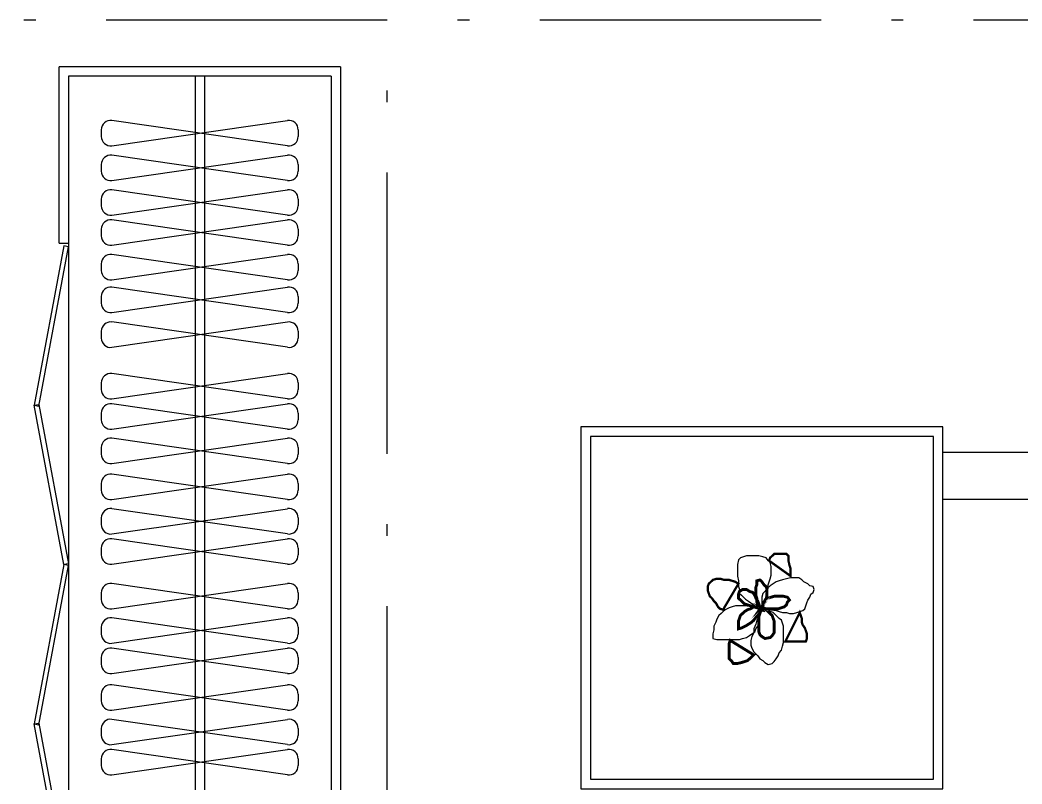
# Model space of a CAD drawing. Extents: x 3694 to 117786, y 20013 to 108631.
# Drawn here: x 24496 to 26633, y 86374 to 88004 of the extents above; entities that cross this region are included whole.
import ezdxf

# ---------------------------------------------------------------- set-up
doc = ezdxf.new("R2010")
doc.units = 0
doc.header["$LTSCALE"] = 1000
doc.header["$MEASUREMENT"] = 0
doc.linetypes.add('ACAD_ISO04W100', pattern=[30, 24, -3, 0, -3])
doc.linetypes.add('ACAD_ISO10W100', pattern=[18.5, 12, -3, 0.5, -3])
doc.layers.add('DOTE', color=1, linetype='ACAD_ISO04W100')
doc.layers.add('家具', color=253, linetype='Continuous')

# ---------------------------------------------------------------- blocks, each defined once
blk = doc.blocks.new('A$C6CBF3060')
at = {"layer": '家具'}
blk.add_line((2596.3, 4154.3), (2818, 4154.3), dxfattribs=at)
at = {"layer": '家具', "color": 8}
blk.add_line((2614, 4054.3), (2818, 4054.3), dxfattribs=at)
at = {"layer": '家具', "flags": 128}
blk.add_lwpolyline([(3590.1, 3437.1), (2818, 3437.1), (2818, 4209.2), (3590.1, 4209.2)], close=True, dxfattribs=at)
at = {"layer": '家具', "color": 8, "flags": 128}
blk.add_lwpolyline([(3569.8, 3457.4), (2838.3, 3457.4), (2838.3, 4188.9), (3569.8, 4188.9), (3569.8, 3457.4)], dxfattribs=at)
at = {"layer": '家具', "color": 8}
for points, const_width in [([(3188.8, 3923.7), (3186.6, 3929.8), (3182.2, 3933.9), (3177.9, 3938), (3169.2, 3938), (3160.4, 3938), (3151.7, 3938), (3147.4, 3933.9), (3147.4, 3923.7), (3145.2, 3913.4), (3143, 3907.2), (3143, 3899), (3143, 3890.9)], 4.88), ([(3212.8, 3825.2), (3221.5, 3825.2), (3228, 3821.1), (3234.6, 3819.1), (3241.1, 3815), (3245.5, 3810.9), (3249.8, 3806.8), (3252, 3800.6), (3254.2, 3794.5), (3254.2, 3786.3), (3254.2, 3778.1), (3247.6, 3780.1), (3238.9, 3784.2), (3232.4, 3788.3), (3225.8, 3792.4), (3221.5, 3796.5), (3217.1, 3802.7), (3212.8, 3806.8), (3208.4, 3812.9), (3206.2, 3819.1), (3208.4, 3812.9), (3210.6, 3806.8), (3210.6, 3796.5), (3210.6, 3788.3), (3210.6, 3780.1), (3210.6, 3771.9), (3208.4, 3765.8), (3204, 3761.7), (3197.5, 3757.6), (3186.6, 3759.6), (3182.2, 3763.7), (3177.9, 3769.9), (3177.9, 3778.1), (3177.9, 3786.3), (3177.9, 3794.5), (3180.1, 3800.6), (3182.2, 3806.8), (3186.6, 3810.9), (3191, 3815), (3195.3, 3819.1), (3201.9, 3823.2), (3195.3, 3821.1), (3186.6, 3821.1), (3177.9, 3821.1), (3169.2, 3821.1), (3162.6, 3823.2), (3156.1, 3825.2), (3151.7, 3829.3), (3149.6, 3835.5), (3145.2, 3839.6), (3149.6, 3845.7), (3158.3, 3847.8), (3169.2, 3847.8), (3177.9, 3847.8), (3184.4, 3845.7), (3191, 3843.7), (3195.3, 3839.6), (3199.7, 3835.5), (3201.9, 3829.3), (3206.2, 3823.2), (3201.9, 3827.3), (3199.7, 3833.4), (3197.5, 3839.6), (3193.1, 3845.7), (3193.1, 3853.9), (3193.1, 3862.1), (3195.3, 3868.3), (3199.7, 3872.4), (3204, 3878.5), (3208.4, 3882.6), (3214.9, 3880.6), (3214.9, 3872.4), (3217.1, 3866.2), (3217.1, 3858), (3217.1, 3849.8), (3214.9, 3843.7), (3214.9, 3835.5), (3212.8, 3829.3), (3208.4, 3825.2), (3210.6, 3831.4), (3212.8, 3837.5), (3217.1, 3843.7), (3219.3, 3849.8), (3223.7, 3856), (3230.2, 3858), (3236.7, 3862.1), (3245.5, 3862.1), (3252, 3858), (3254.2, 3851.9), (3254.2, 3843.7), (3249.8, 3839.6), (3245.5, 3835.5), (3241.1, 3831.4), (3234.6, 3829.3), (3228, 3827.3), (3221.5, 3825.2), (3214.9, 3823.2)], 6.1), ([(3254.2, 3874.4), (3260.7, 3878.5), (3267.3, 3880.6), (3273.8, 3882.6), (3284.7, 3882.6), (3291.2, 3884.7), (3302.1, 3884.7), (3308.7, 3882.6), (3313, 3878.5), (3317.4, 3874.4), (3319.6, 3868.3), (3319.6, 3860.1), (3317.4, 3853.9), (3315.2, 3847.8), (3310.8, 3843.7), (3306.5, 3837.5), (3302.1, 3833.4), (3297.8, 3825.2), (3293.4, 3821.1), (3286.9, 3819.1)], 4.88), ([(3123.4, 3812.9), (3121.2, 3806.8), (3119, 3800.6), (3119, 3792.4), (3116.9, 3786.3), (3112.5, 3780.1), (3110.3, 3774), (3108.1, 3767.8), (3108.1, 3757.6), (3110.3, 3751.4), (3119, 3751.4), (3127.8, 3751.4), (3136.5, 3751.4), (3145.2, 3751.4), (3153.9, 3751.4)], 4.88), ([(3271.6, 3753.5), (3273.8, 3747.3), (3273.8, 3739.1), (3273.8, 3730.9), (3273.8, 3722.7), (3273.8, 3714.5), (3269.4, 3710.4), (3265.1, 3704.3), (3256.4, 3704.3), (3247.6, 3706.3), (3241.1, 3708.4), (3234.6, 3710.4), (3230.2, 3714.5), (3225.8, 3718.6), (3221.5, 3722.7)], 6.1)]:
    blk.add_lwpolyline(points, close=True, dxfattribs=dict(at, const_width=const_width))
for points in [[(3201.9, 3821.1), (3199.7, 3831.4), (3197.5, 3837.5), (3195.3, 3847.8), (3195.3, 3856), (3191, 3864.2), (3191, 3872.4), (3188.8, 3878.5), (3186.6, 3884.7), (3184.4, 3892.9), (3184.4, 3901.1), (3184.4, 3911.3), (3186.6, 3919.5), (3191, 3923.7), (3195.3, 3929.8), (3201.9, 3931.9), (3210.6, 3933.9), (3219.3, 3933.9), (3228, 3933.9), (3236.7, 3933.9), (3243.3, 3931.9), (3249.8, 3929.8), (3254.2, 3925.7), (3256.4, 3915.5), (3256.4, 3907.2), (3256.4, 3899), (3256.4, 3890.9), (3254.2, 3880.6), (3254.2, 3868.3), (3252, 3862.1), (3252, 3853.9), (3247.6, 3849.8), (3243.3, 3845.7), (3238.9, 3841.6), (3232.4, 3837.5), (3228, 3833.4), (3221.5, 3829.3), (3217.1, 3825.2), (3212.8, 3821.1)], [(3201.9, 3821.1), (3193.1, 3821.1), (3184.4, 3819.1), (3173.5, 3817), (3167, 3815), (3160.4, 3812.9), (3151.7, 3812.9), (3145.2, 3810.9), (3136.5, 3810.9), (3129.9, 3812.9), (3123.4, 3815), (3116.9, 3817), (3112.5, 3821.1), (3110.3, 3827.3), (3108.1, 3833.4), (3106, 3839.6), (3101.6, 3845.7), (3099.4, 3851.9), (3095.1, 3856), (3092.9, 3862.1), (3095.1, 3868.3), (3101.6, 3870.3), (3106, 3874.4), (3114.7, 3878.5), (3119, 3882.6), (3125.6, 3886.7), (3134.3, 3886.7), (3143, 3886.7), (3151.7, 3884.7), (3160.4, 3882.6), (3167, 3880.6), (3173.5, 3878.5), (3180.1, 3874.4), (3186.6, 3870.3), (3193.1, 3864.2), (3197.5, 3858), (3201.9, 3853.9), (3204, 3845.7), (3204, 3837.5), (3204, 3829.3), (3201.9, 3823.2)], [(3197.5, 3815), (3204, 3817), (3208.4, 3821.1), (3217.1, 3823.2), (3228, 3825.2), (3238.9, 3827.3), (3252, 3827.3), (3260.7, 3827.3), (3267.3, 3825.2), (3273.8, 3823.2), (3282.5, 3819.1), (3286.9, 3815), (3291.2, 3810.9), (3295.6, 3806.8), (3299.9, 3798.6), (3302.1, 3792.4), (3306.5, 3784.2), (3306.5, 3776), (3308.7, 3767.8), (3308.7, 3757.6), (3299.9, 3755.5), (3291.2, 3755.5), (3280.3, 3755.5), (3271.6, 3755.5), (3260.7, 3755.5), (3252, 3755.5), (3245.5, 3757.6), (3236.7, 3759.6), (3230.2, 3763.7), (3225.8, 3767.8), (3219.3, 3771.9), (3217.1, 3778.1), (3212.8, 3784.2), (3210.6, 3790.4), (3208.4, 3796.5), (3208.4, 3804.7), (3206.2, 3810.9), (3204, 3817)], [(3201.9, 3817), (3206.2, 3812.9), (3210.6, 3804.7), (3214.9, 3796.5), (3217.1, 3788.3), (3221.5, 3778.1), (3221.5, 3769.9), (3225.8, 3761.7), (3228, 3753.5), (3228, 3743.2), (3225.8, 3737.1), (3221.5, 3728.9), (3217.1, 3724.8), (3212.8, 3720.7), (3208.4, 3714.5), (3201.9, 3710.4), (3197.5, 3706.3), (3191, 3702.2), (3182.2, 3704.3), (3177.9, 3708.4), (3173.5, 3714.5), (3169.2, 3720.7), (3167, 3726.8), (3162.6, 3733), (3160.4, 3741.2), (3158.3, 3749.4), (3158.3, 3757.6), (3158.3, 3767.8), (3158.3, 3776), (3158.3, 3784.2), (3160.4, 3790.4), (3162.6, 3796.5), (3167, 3800.6), (3171.4, 3804.7), (3175.7, 3808.8), (3180.1, 3812.9), (3186.6, 3815), (3191, 3819.1), (3197.5, 3821.1)]]:
    blk.add_lwpolyline(points, close=True, dxfattribs=at)

msp = doc.modelspace()

# ---------------------------------------------------------------- linework, layer by layer
at = {"layer": 'DOTE', "linetype": 'ACAD_ISO10W100', "ltscale": 0.05}
for p, q in [((43779.8, 88003.7), (23279.8, 88003.7)), ((25279.8, 78753.1), (25279.8, 88003.7))]:
    msp.add_line(p, q, dxfattribs=at)
at = {"layer": '家具'}
for p, q in [((24579.7, 87527.8), (24579.7, 87903.7)), ((25179.7, 87903.7), (24579.7, 87903.7)), ((25179.7, 87903.7), (25179.7, 85803.7)), ((25159.7, 87883.7), (24599.7, 87883.7)), ((24599.7, 87883.7), (24599.7, 85823.7)), ((25159.7, 87883.7), (25159.7, 85823.7)), ((24579.7, 87527.8), (24599.7, 87527.8))]:
    msp.add_line(p, q, dxfattribs=at)
at = {"layer": '家具', "color": 8}
for p, q in [((24869.7, 87883.7), (24869.7, 85823.7)), ((24889.7, 87883.7), (24889.7, 85823.7)), ((24692.3, 87735.5), (25067, 87789.5)), ((25067, 87735.5), (24692.3, 87789.5)), ((24669.7, 87769.6), (24669.7, 87755.3)), ((25089.7, 87769.6), (25089.7, 87755.3)), ((24692.3, 87661.1), (25067, 87715.1)), ((25067, 87661.1), (24692.3, 87715.1)), ((24669.7, 87695.3), (24669.7, 87681)), ((25089.7, 87695.3), (25089.7, 87681)), ((24692.3, 87587.6), (25067, 87641.5)), ((25067, 87587.6), (24692.3, 87641.5)), ((24669.7, 87621.7), (24669.7, 87607.4)), ((25089.7, 87621.7), (25089.7, 87607.4)), ((24692.3, 87523.2), (25067, 87577.1)), ((25067, 87523.2), (24692.3, 87577.1)), ((24669.7, 87557.3), (24669.7, 87543)), ((25089.7, 87557.3), (25089.7, 87543)), ((24692.3, 87449.6), (25067, 87503.5)), ((25067, 87449.6), (24692.3, 87503.5)), ((24669.7, 87483.7), (24669.7, 87469.4)), ((25089.7, 87483.7), (25089.7, 87469.4)), ((24692.3, 87379.8), (25067, 87433.7)), ((25067, 87379.8), (24692.3, 87433.7)), ((24669.7, 87413.9), (24669.7, 87399.6)), ((25089.7, 87413.9), (25089.7, 87399.6)), ((24692.3, 87305.4), (25067, 87359.4)), ((25067, 87305.4), (24692.3, 87359.4)), ((24669.7, 87339.5), (24669.7, 87325.2)), ((25089.7, 87339.5), (25089.7, 87325.2)), ((24692.3, 87195.4), (25067, 87249.3)), ((25067, 87195.4), (24692.3, 87249.3)), ((24669.7, 87229.5), (24669.7, 87215.2)), ((25089.7, 87229.5), (25089.7, 87215.2)), ((24692.3, 87131), (25067, 87184.9)), ((25067, 87131), (24692.3, 87184.9)), ((24669.7, 87165.1), (24669.7, 87150.8)), ((25089.7, 87165.1), (25089.7, 87150.8)), ((24692.3, 87057.4), (25067, 87111.3)), ((25067, 87057.4), (24692.3, 87111.3)), ((24669.7, 87091.5), (24669.7, 87077.2)), ((25089.7, 87091.5), (25089.7, 87077.2)), ((24692.3, 86980.8), (25067, 87034.7)), ((25067, 86980.8), (24692.3, 87034.7)), ((24669.7, 87014.9), (24669.7, 87000.6)), ((25089.7, 87014.9), (25089.7, 87000.6)), ((24692.3, 86907.2), (25067, 86961.1)), ((25067, 86907.2), (24692.3, 86961.1)), ((24669.7, 86941.3), (24669.7, 86927)), ((25089.7, 86941.3), (25089.7, 86927)), ((24692.3, 86842.8), (25067, 86896.7)), ((25067, 86842.8), (24692.3, 86896.7)), ((24669.7, 86876.9), (24669.7, 86862.6)), ((25089.7, 86876.9), (25089.7, 86862.6)), ((24692.3, 86747.5), (25067, 86801.5)), ((25067, 86747.5), (24692.3, 86801.5)), ((24669.7, 86781.7), (24669.7, 86767.3)), ((25089.7, 86781.7), (25089.7, 86767.3)), ((24692.3, 86673.9), (25067, 86727.9)), ((25067, 86673.9), (24692.3, 86727.9)), ((24669.7, 86708.1), (24669.7, 86693.7)), ((25089.7, 86708.1), (25089.7, 86693.7)), ((24692.3, 86609.5), (25067, 86663.5)), ((25067, 86609.5), (24692.3, 86663.5)), ((24669.7, 86643.7), (24669.7, 86629.4)), ((25089.7, 86643.7), (25089.7, 86629.4)), ((24692.3, 86531.2), (25067, 86585.2)), ((25067, 86531.2), (24692.3, 86585.2)), ((24669.7, 86565.4), (24669.7, 86551)), ((25089.7, 86565.4), (25089.7, 86551)), ((24692.3, 86457.6), (25067, 86511.6)), ((25067, 86457.6), (24692.3, 86511.6)), ((24669.7, 86491.8), (24669.7, 86477.5)), ((25089.7, 86491.8), (25089.7, 86477.5)), ((24692.3, 86393.2), (25067, 86447.2)), ((25067, 86393.2), (24692.3, 86447.2)), ((24669.7, 86427.4), (24669.7, 86413.1)), ((25089.7, 86427.4), (25089.7, 86413.1))]:
    msp.add_line(p, q, dxfattribs=at)
at = {"layer": '家具'}
for points in [[(24589.7, 87521.8), (24526.6, 87181.8), (24536.4, 87180), (24599.5, 87520)], [(24589.7, 86841.8), (24526.6, 87181.8), (24536.4, 87183.7), (24599.5, 86843.7)], [(24589.8, 86841.8), (24526.7, 86501.8), (24536.6, 86500), (24599.7, 86840)], [(24589.8, 86161.8), (24526.7, 86501.8), (24536.6, 86503.7), (24599.7, 86163.7)]]:
    msp.add_lwpolyline(points, close=True, dxfattribs=at)
at = {"layer": '家具', "color": 8}
for centre, start, end in [((24689.7, 87769.6), 82.4054, 180), ((25069.7, 87769.6), 0, 97.5946), ((24689.7, 87755.3), 180, 277.5946), ((25069.7, 87755.3), 262.4054, 0), ((24689.7, 87695.3), 82.4054, 180), ((25069.7, 87695.3), 0, 97.5946), ((24689.7, 87681), 180, 277.5946), ((25069.7, 87681), 262.4054, 0), ((24689.7, 87621.7), 82.4054, 180), ((25069.7, 87621.7), 0, 97.5946), ((24689.7, 87607.4), 180, 277.5946), ((25069.7, 87607.4), 262.4054, 0), ((24689.7, 87557.3), 82.4054, 180), ((25069.7, 87557.3), 0, 97.5946), ((24689.7, 87543), 180, 277.5946), ((25069.7, 87543), 262.4054, 0), ((24689.7, 87483.7), 82.4054, 180), ((25069.7, 87483.7), 0, 97.5946), ((24689.7, 87469.4), 180, 277.5946), ((25069.7, 87469.4), 262.4054, 0), ((24689.7, 87413.9), 82.4054, 180), ((25069.7, 87413.9), 0, 97.5946), ((24689.7, 87399.6), 180, 277.5946), ((25069.7, 87399.6), 262.4054, 0), ((24689.7, 87339.5), 82.4054, 180), ((25069.7, 87339.5), 0, 97.5946), ((24689.7, 87325.2), 180, 277.5946), ((25069.7, 87325.2), 262.4054, 0), ((24689.7, 87229.5), 82.4054, 180), ((25069.7, 87229.5), 0, 97.5946), ((24689.7, 87215.2), 180, 277.5946), ((25069.7, 87215.2), 262.4054, 0), ((24689.7, 87165.1), 82.4054, 180), ((25069.7, 87165.1), 0, 97.5946), ((24689.7, 87150.8), 180, 277.5946), ((25069.7, 87150.8), 262.4054, 0), ((24689.7, 87091.5), 82.4054, 180), ((25069.7, 87091.5), 0, 97.5946), ((24689.7, 87077.2), 180, 277.5946), ((25069.7, 87077.2), 262.4054, 0), ((24689.7, 87014.9), 82.4054, 180), ((25069.7, 87014.9), 0, 97.5946), ((24689.7, 87000.6), 180, 277.5946), ((25069.7, 87000.6), 262.4054, 0), ((24689.7, 86941.3), 82.4054, 180), ((25069.7, 86941.3), 0, 97.5946), ((24689.7, 86927), 180, 277.5946), ((25069.7, 86927), 262.4054, 0), ((24689.7, 86876.9), 82.4054, 180), ((25069.7, 86876.9), 0, 97.5946), ((24689.7, 86862.6), 180, 277.5946), ((25069.7, 86862.6), 262.4054, 0), ((24689.7, 86781.7), 82.4054, 180), ((25069.7, 86781.7), 0, 97.5946), ((24689.7, 86767.3), 180, 277.5946), ((25069.7, 86767.3), 262.4054, 0), ((24689.7, 86708.1), 82.4054, 180), ((25069.7, 86708.1), 0, 97.5946), ((24689.7, 86693.7), 180, 277.5946), ((25069.7, 86693.7), 262.4054, 0), ((24689.7, 86643.7), 82.4054, 180), ((25069.7, 86643.7), 0, 97.5946), ((24689.7, 86629.4), 180, 277.5946), ((25069.7, 86629.4), 262.4054, 0), ((24689.7, 86565.4), 82.4054, 180), ((25069.7, 86565.4), 0, 97.5946), ((24689.7, 86551), 180, 277.5946), ((25069.7, 86551), 262.4054, 0), ((24689.7, 86491.8), 82.4054, 180), ((25069.7, 86491.8), 0, 97.5946), ((24689.7, 86477.5), 180, 277.5946), ((25069.7, 86477.5), 262.4054, 0), ((24689.7, 86427.4), 82.4054, 180), ((25069.7, 86427.4), 0, 97.5946), ((24689.7, 86413.1), 180, 277.5946), ((25069.7, 86413.1), 262.4054, 0)]:
    msp.add_arc(centre, 20, start, end, dxfattribs=at)

# ---------------------------------------------------------------- block references
at = {"layer": '家具', "xscale": -1}
msp.add_blockref('A$C6CBF3060', (29282.8, 82926.5, 0), dxfattribs=at)

doc.saveas('drawing.dxf')
